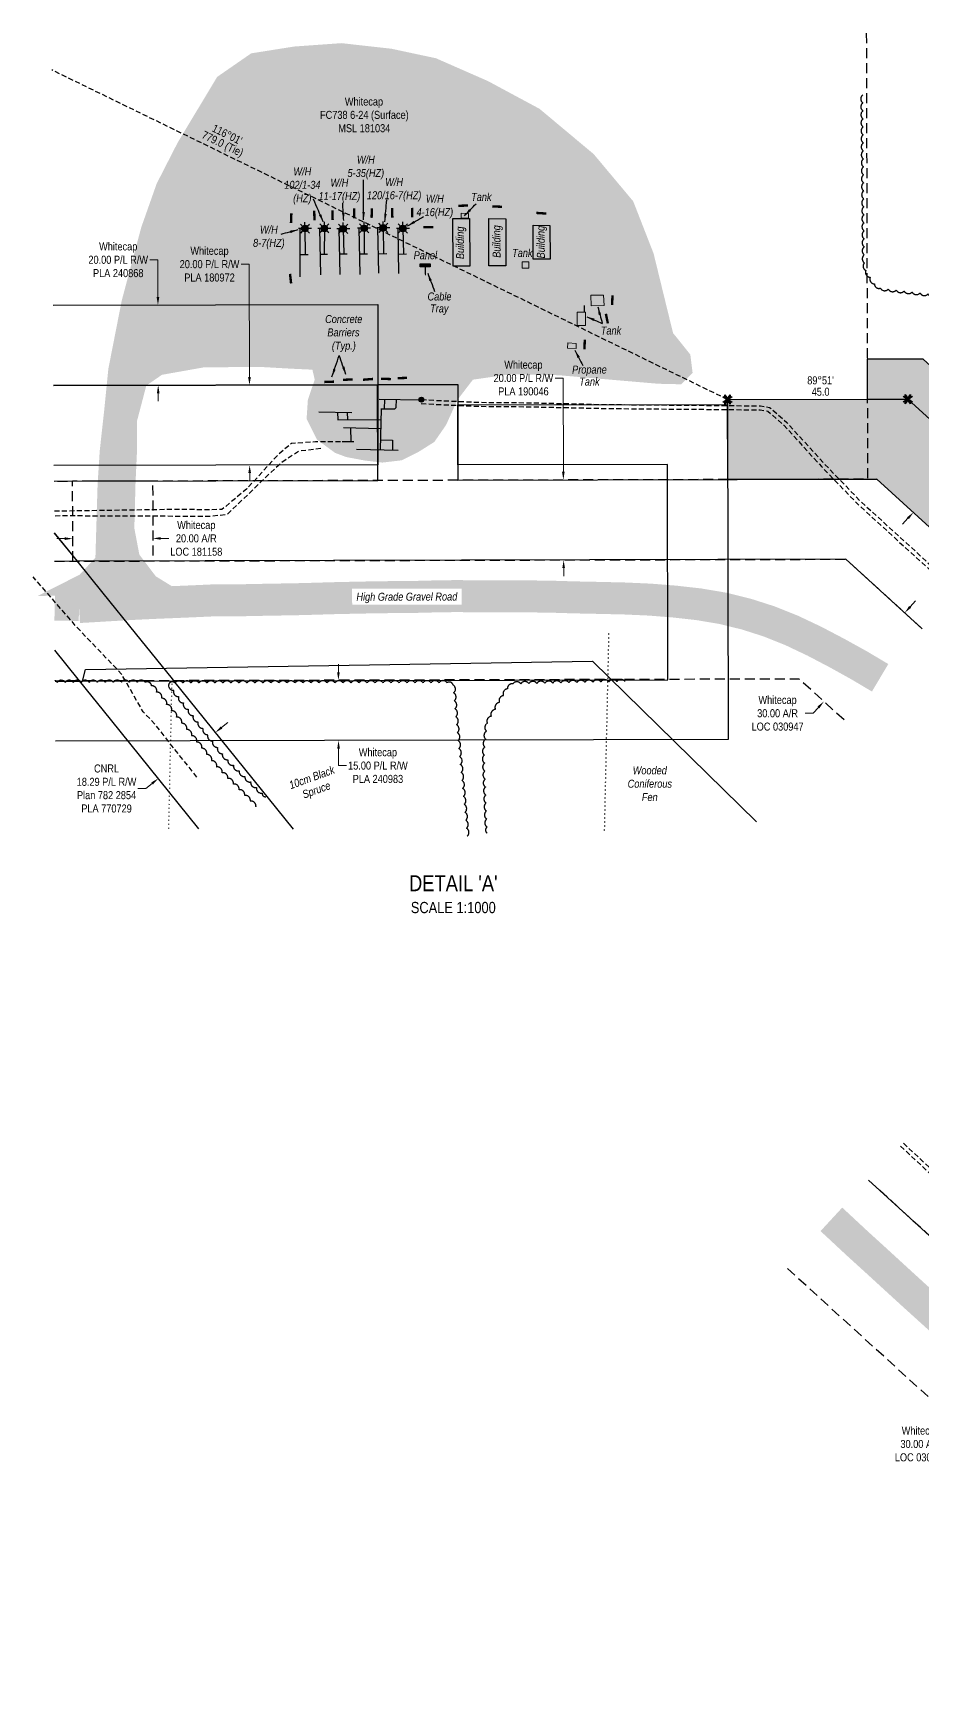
# Model space of a CAD drawing. Extents: x 485237 to 492984, y 6042770 to 6046256.
# Drawn here: x 485237 to 486349, y 6042850 to 6044920 of the extents above; entities that cross this region are included whole.
import ezdxf
from ezdxf.enums import TextEntityAlignment as Align

# ---------------------------------------------------------------- set-up
doc = ezdxf.new("R2010")
doc.units = 0
doc.header["$LTSCALE"] = 5
doc.header["$PDSIZE"] = 0.5
for name, pattern in [('0', [1, 1, 0]), ('foc-ACCESSROAD', [3.75, 2.5, -1.25]), ('foc-TIELINE', [1.875, 1.25, -0.625]), ('foc-TOPO', [1, 0.2, -0.8]), ('UG_PIPE', [1.875, 1.25, -0.625])]:
    doc.linetypes.add(name, pattern=pattern)
doc.layers.get('Defpoints').update_dxf_attribs({"color": 9})
for name, color, linetype in [('AS-CABLE', 224, 'foc-CABLE'), ('AS-PIPE-UG', 44, 'UG_PIPE'), ('AS-ROADS', 254, 'Continuous'), ('AS-SYMBOL', 7, 'Continuous'), ('C-AR', 13, 'foc-ACCESSROAD'), ('C-RW', 13, 'Continuous'), ('C-WS', 13, 'foc-ACCESSROAD'), ('C-WS-S', 8, 'Continuous'), ('DETAIL-T', 7, 'Continuous'), ('F-RW', 190, 'Continuous'), ('F-WS-S', 8, 'Continuous'), ('L-BD', 7, 'Continuous'), ('L-BD1', 253, 'Continuous'), ('L-MON', 1, 'Continuous'), ('L-TIE', 7, 'foc-TIELINE'), ('P-PROPOSED', 10, 'Continuous'), ('P-PROPOSED-H', 21, 'Continuous'), ('P-TEMP-H', 41, 'Continuous'), ('P-TEMP_WORKSPACE', 46, 'Continuous'), ('P-TXT', 4, 'Continuous'), ('T-BUSH', 110, '0'), ('T-BUSH-T', 110, 'Continuous'), ('T-VEGETATION-CHANGE', 104, 'foc-TOPO'), ('WETLAND', 143, 'Continuous'), ('WETLAND-T', 146, 'Continuous')]:
    doc.layers.add(name, color=color, linetype=linetype)
for name, color, linetype, lineweight in [('AS-GENERAL', 48, 'Continuous', 18), ('C-AR-T', 13, 'Continuous', 9), ('C-RW-T', 13, 'Continuous', 9), ('C-WS-T', 13, 'Continuous', 9), ('F-RW-T', 190, 'Continuous', 9), ('T-TEXT', 48, 'Continuous', 18)]:
    doc.layers.add(name, color=color, linetype=linetype, lineweight=lineweight)
for name, color, linetype, true_color in [('AS-PIPE-AG', 7, 'Continuous', 0x7d00fa), ('AS-STRUCTURE-H', 7, 'Continuous', 0xa8a8a8), ('AS-STRUCTURE-T', 7, 'Continuous', 0x454545)]:
    doc.layers.add(name, color=color, linetype=linetype, true_color=true_color)
doc.layers.add('AS-STRUCTURE', color=7, linetype='Continuous', lineweight=30, true_color=0x595959)
doc.styles.add('80CG', font='ARIALN.TTF', dxfattribs={"height": 10})
doc.styles.add('80L', font='ARIALN.TTF', dxfattribs={"height": 10})
doc.styles.add('80LS', font='ARIALNI.TTF', dxfattribs={"height": 10})
doc.styles.add('foc-LtypeFont', font='ARIALN.TTF', dxfattribs={"height": 7.35})
doc.styles.get("Standard").update_dxf_attribs({"font": 'ARIALN.TTF'})
doc.linetypes.add('foc-CABLE', pattern='A,2,-1,["C",foc-LtypeFont,S=0.2,R=0,X=-0.625,Y=-0.75],-1.24,8', length=12.24)
doc.dimstyles.new('Compass 5 000', dxfattribs={"dimscale": 5, "dimtxt": 9, "dimasz": 2, "dimexe": 0.2, "dimexo": 0.0625, "dimgap": 0.5, "dimtad": 0, "dimtih": 1, "dimtoh": 1, "dimzin": 0, "dimdsep": 46, "dimtxsty": '80CG', "dimcen": 0.1, "dimse1": 1, "dimse2": 1, "dimclrd": 256, "dimclrt": 256, "dimaunit": 1, "dimadec": 4, "dimazin": 0, "dimtfac": 0.06, "dimtofl": 0, "dimtmove": 0, "dimatfit": 1, "dimfxl": 0.2, "dimtolj": 1, "dimtzin": 0, "dimlwd": -1, "dimarcsym": 0})

# ---------------------------------------------------------------- blocks, each defined once
blk = doc.blocks.new('RISER')
h = blk.add_hatch(color=255)
h.dxf.hatch_style = 1
edge = h.paths.add_edge_path()
edge.add_arc((0, 0), 0.7, 0, 360)
blk.add_hatch(color=13).paths.add_polyline_path([(0.58, -0.15), (-0.58, -0.15, 0.774597)])
at = {"color": 13}
blk.add_line((-0.58, -0.15), (0.58, -0.15), dxfattribs=at)
blk.add_circle((0, 0), 0.6, dxfattribs=at)
blk = doc.blocks.new('GAS')
h = blk.add_hatch(color=255)
h.dxf.hatch_style = 1
edge = h.paths.add_edge_path()
edge.add_arc((0, 0), 0.9, 0, 360)
for p, q in [((-0.81, 0), (-1.62, 0)), ((-0.57, 0.57), (-1.14, 1.14)), ((0, 0.81), (0, 1.62)), ((0.57, 0.57), (1.14, 1.14)), ((1.62, 0), (0.81, 0)), ((-0.57, -0.57), (-1.14, -1.14)), ((0, -0.81), (0, -1.62)), ((1.14, -1.14), (0.57, -0.57))]:
    blk.add_line(p, q)
blk.add_circle((0, 0), 0.8)
blk = doc.blocks.new('*D106')
at = {"layer": 'Defpoints', "color": 0, "transparency": 16777216}
for p in [(486404, 6044395.5), (486436.3, 6044366.1), (486368.9, 6044292.2, 2.2)]:
    blk.add_point(p, dxfattribs=at)
at = {"layer": 'P-TXT', "transparency": 16777216}
for p, q in [((486410.7, 6044402.9), (486443.4, 6044438.8)), ((486443.4, 6044438.8), (486453.4, 6044438.8)), ((486329.9, 6044314.3), (486323.2, 6044306.9))]:
    blk.add_line(p, q, dxfattribs=at)
for points in [[(486409.5, 6044404), (486411.9, 6044401.8), (486404, 6044395.5)], [(486328.7, 6044315.4), (486331.1, 6044313.2), (486336.7, 6044321.7)]]:
    blk.add_solid(points, dxfattribs=at)
at = {"layer": 'P-TXT', "transparency": 16777216, "insert": (486466.6, 6044438.8), "char_height": 10, "attachment_point": 5, "style": '80CG'}
blk.add_mtext('\\A1;20.0', dxfattribs=at)
blk = doc.blocks.new('TEMP')
h = blk.add_hatch(color=255)
h.dxf.hatch_style = 1
h.paths.add_polyline_path([(0, 0.25), (-0.67, 1.15), (-0.67, 0.67), (-1.15, 0.67), (-0.25, 0), (-1.15, -0.67), (-0.67, -0.67), (-0.67, -1.15), (0, -0.25), (0.67, -1.15), (0.67, -0.67), (1.15, -0.67), (0.25, 0), (1.15, 0.67), (0.67, 0.67), (0.67, 1.15)])
h.paths.add_polyline_path([(0.57, 0.85), (0.57, 0.57), (0.85, 0.57), (0.08, 0), (0.85, -0.57), (0.57, -0.57), (0.57, -0.85), (0, -0.08), (-0.57, -0.85), (-0.57, -0.57), (-0.85, -0.57), (-0.08, 0), (-0.85, 0.57), (-0.57, 0.57), (-0.57, 0.85), (0, 0.08)], flags=16)
h = blk.add_hatch(color=1)
h.dxf.hatch_style = 1
h.paths.add_polyline_path([(0, 0.08), (-0.57, 0.85), (-0.57, 0.57), (-0.85, 0.57), (-0.08, 0), (-0.85, -0.57), (-0.57, -0.57), (-0.57, -0.85), (0, -0.08), (0.57, -0.85), (0.57, -0.57), (0.85, -0.57), (0.08, 0), (0.85, 0.57), (0.57, 0.57), (0.57, 0.85)])
at = {"color": 1}
for p, q in [((-0.08, 0), (0.08, 0)), ((0, 0.08), (0, -0.08))]:
    blk.add_line(p, q, dxfattribs=at)
at = {"color": 255, "flags": 128}
blk.add_lwpolyline([(-0.25, 0), (-1.15, 0.67), (-0.67, 0.67), (-0.67, 1.15), (0, 0.25), (0.67, 1.15), (0.67, 0.67), (1.15, 0.67), (0.25, 0), (1.15, -0.67), (0.67, -0.67), (0.67, -1.15), (0, -0.25), (-0.67, -1.15), (-0.67, -0.67), (-1.15, -0.67)], close=True, dxfattribs=at)
at = {"color": 1, "flags": 128}
blk.add_lwpolyline([(-0.08, 0), (-0.85, 0.57), (-0.57, 0.57), (-0.57, 0.85), (0, 0.08), (0.57, 0.85), (0.57, 0.57), (0.85, 0.57), (0.08, 0), (0.85, -0.57), (0.57, -0.57), (0.57, -0.85), (0, -0.08), (-0.57, -0.85), (-0.57, -0.57), (-0.85, -0.57)], close=True, dxfattribs=at)
blk = doc.blocks.new('*D107')
at = {"layer": 'C-AR-T', "transparency": 16777216}
for p, q in [((485276.9, 6044288.8), (485266.9, 6044288.8)), ((485396.9, 6044289.1), (485406.9, 6044289.1))]:
    blk.add_line(p, q, dxfattribs=at)
for points in [[(485276.9, 6044290.5), (485276.9, 6044287.1), (485286.9, 6044288.8)], [(485396.9, 6044290.8), (485396.9, 6044287.4), (485386.9, 6044289.1)]]:
    blk.add_solid(points, dxfattribs=at)
at = {"layer": 'Defpoints', "color": 0, "transparency": 16777216}
for p in [(485286.9, 6044297.4), (485386.9, 6044297.7), (485386.9, 6044289.1)]:
    blk.add_point(p, dxfattribs=at)
at = {"layer": 'C-AR-T', "transparency": 16777216, "insert": (485441.2, 6044289.1), "char_height": 10, "attachment_point": 5, "style": '80CG'}
blk.add_mtext('\\A1;Whitecap\\P20.00 A/R\\PLOC 181158', dxfattribs=at)
blk = doc.blocks.new('*D108')
at = {"layer": 'Defpoints', "color": 0, "transparency": 16777216}
for p in [(485483.7, 6044023.2), (485393.8, 6043989.2), (485412.6, 6043965.9)]:
    blk.add_point(p, dxfattribs=at)
at = {"layer": 'F-RW-T', "transparency": 16777216}
for p, q in [((485472.7, 6044052.8), (485480.5, 6044059.1)), ((485386, 6043982.9), (485378.2, 6043976.6)), ((485378.2, 6043976.6), (485368.2, 6043976.6))]:
    blk.add_line(p, q, dxfattribs=at)
for points in [[(485471.7, 6044054.1), (485473.7, 6044051.5), (485464.9, 6044046.5)], [(485384.9, 6043984.2), (485387, 6043981.6), (485393.8, 6043989.2)]]:
    blk.add_solid(points, dxfattribs=at)
at = {"layer": 'F-RW-T', "transparency": 16777216, "insert": (485329.1, 6043976.6), "char_height": 10, "attachment_point": 5, "style": '80CG'}
blk.add_mtext('\\A1;CNRL\\P18.29 P/L R/W\\PPlan 782 2854\\PPLA 770729', dxfattribs=at)
blk = doc.blocks.new('*D109')
at = {"layer": 'C-RW-T', "transparency": 16777216}
for p, q in [((485393.2, 6044637.2), (485383.2, 6044637.2)), ((485393.3, 6044590.8), (485393.2, 6044637.2)), ((485393.6, 6044470.5), (485393.6, 6044460.5))]:
    blk.add_line(p, q, dxfattribs=at)
for points in [[(485395, 6044590.8), (485391.6, 6044590.8), (485393.3, 6044580.8)], [(485395.3, 6044470.5), (485392, 6044470.5), (485393.6, 6044480.5)]]:
    blk.add_solid(points, dxfattribs=at)
at = {"layer": 'Defpoints', "color": 0, "transparency": 16777216}
for p in [(485325.5, 6044580.6), (485393.3, 6044580.8), (485325.7, 6044480.3)]:
    blk.add_point(p, dxfattribs=at)
at = {"layer": 'C-RW-T', "transparency": 16777216, "insert": (485343.7, 6044637.2), "char_height": 10, "attachment_point": 5, "style": '80CG'}
blk.add_mtext('\\A1;Whitecap\\P20.00 P/L R/W\\PPLA 240868', dxfattribs=at)
blk = doc.blocks.new('*D110')
at = {"layer": 'C-RW-T', "transparency": 16777216}
for p, q in [((485507.3, 6044631.7), (485497.3, 6044631.7)), ((485507.6, 6044490.7), (485507.3, 6044631.7)), ((485507.9, 6044370.8), (485507.9, 6044360.8))]:
    blk.add_line(p, q, dxfattribs=at)
for points in [[(485509.3, 6044490.8), (485505.9, 6044490.7), (485507.6, 6044480.7)], [(485509.5, 6044370.8), (485506.2, 6044370.8), (485507.8, 6044380.8)]]:
    blk.add_solid(points, dxfattribs=at)
at = {"layer": 'Defpoints', "color": 0, "transparency": 16777216}
for p in [(485481.9, 6044480.7), (485507.6, 6044480.7), (485482.1, 6044380.7)]:
    blk.add_point(p, dxfattribs=at)
at = {"layer": 'C-RW-T', "transparency": 16777216, "insert": (485457.7, 6044631.7), "char_height": 10, "attachment_point": 5, "style": '80CG'}
blk.add_mtext('\\A1;Whitecap\\P20.00 P/L R/W\\PPLA 180972', dxfattribs=at)
blk = doc.blocks.new('*D111')
at = {"layer": 'C-RW-T', "transparency": 16777216}
for p, q in [((485899.2, 6044489.4), (485889.2, 6044489.4)), ((485899.6, 6044372.4), (485899.2, 6044489.4)), ((485900, 6044252), (485900, 6044242))]:
    blk.add_line(p, q, dxfattribs=at)
for points in [[(485901.2, 6044372.4), (485897.9, 6044372.4), (485899.6, 6044362.4)], [(485901.6, 6044252), (485898.3, 6044252), (485899.9, 6044262)]]:
    blk.add_solid(points, dxfattribs=at)
at = {"layer": 'Defpoints', "color": 0, "transparency": 16777216}
for p in [(485899.6, 6044362.4), (486077.7, 6044363), (486078.1, 6044262.6)]:
    blk.add_point(p, dxfattribs=at)
at = {"layer": 'C-RW-T', "transparency": 16777216, "insert": (485849.7, 6044489.4), "char_height": 10, "attachment_point": 5, "style": '80CG'}
blk.add_mtext('\\A1;Whitecap\\P20.00 P/L R/W\\PPLA 190046', dxfattribs=at)
blk = doc.blocks.new('*D112')
at = {"layer": 'C-RW-T', "transparency": 16777216}
for p, q in [((485618.6, 6044121.9), (485618.6, 6044131.9)), ((485618.9, 6044026.6), (485618.9, 6044005.2)), ((485618.9, 6044005.2), (485628.9, 6044005.2))]:
    blk.add_line(p, q, dxfattribs=at)
for points in [[(485620.3, 6044121.9), (485617, 6044121.9), (485618.7, 6044111.9)], [(485620.5, 6044026.6), (485617.2, 6044026.6), (485618.8, 6044036.6)]]:
    blk.add_solid(points, dxfattribs=at)
at = {"layer": 'Defpoints', "color": 0, "transparency": 16777216}
for p in [(485795.8, 6044112.3), (485618.8, 6044036.6), (485796, 6044037)]:
    blk.add_point(p, dxfattribs=at)
at = {"layer": 'C-RW-T', "transparency": 16777216, "insert": (485668, 6044005.2), "char_height": 10, "attachment_point": 5, "style": '80CG'}
blk.add_mtext('\\A1;Whitecap\\P15.00 P/L R/W\\PPLA 240983', dxfattribs=at)
blk = doc.blocks.new('*D113')
at = {"layer": 'C-AR-T', "transparency": 16777216}
for p, q in [((486332.6, 6044203.6), (486339.4, 6044211)), ((486211.4, 6044070.6), (486201.4, 6044070.6)), ((486218.1, 6044078), (486211.4, 6044070.6))]:
    blk.add_line(p, q, dxfattribs=at)
for points in [[(486331.4, 6044204.7), (486333.9, 6044202.5), (486325.9, 6044196.2)], [(486216.9, 6044079.1), (486219.4, 6044076.9), (486224.9, 6044085.4)]]:
    blk.add_solid(points, dxfattribs=at)
at = {"layer": 'Defpoints', "color": 0, "transparency": 16777216}
for p in [(486292.5, 6044226.6), (486191.5, 6044115.8), (486224.9, 6044085.4)]:
    blk.add_point(p, dxfattribs=at)
at = {"layer": 'C-AR-T', "transparency": 16777216, "insert": (486167.1, 6044070.6), "char_height": 10, "attachment_point": 5, "style": '80CG'}
blk.add_mtext('\\A1;Whitecap\\P30.00 A/R\\PLOC 030947', dxfattribs=at)
blk = doc.blocks.new('*D118')
at = {"layer": 'C-AR-T', "transparency": 16777216}
for p, q in [((486511.3, 6043290.3), (486518, 6043297.7)), ((486390.3, 6043157.6), (486380.3, 6043157.6)), ((486397, 6043165), (486390.3, 6043157.6))]:
    blk.add_line(p, q, dxfattribs=at)
for points in [[(486510, 6043291.5), (486512.5, 6043289.2), (486504.5, 6043282.9)], [(486395.8, 6043166.1), (486398.2, 6043163.9), (486403.7, 6043172.4)]]:
    blk.add_solid(points, dxfattribs=at)
at = {"layer": 'Defpoints', "color": 0, "transparency": 16777216}
for p in [(486461.7, 6043322), (486360.9, 6043211.5), (486403.7, 6043172.4)]:
    blk.add_point(p, dxfattribs=at)
at = {"layer": 'C-AR-T', "transparency": 16777216, "insert": (486346, 6043157.6), "char_height": 10, "attachment_point": 5, "style": '80CG'}
blk.add_mtext('\\A1;Whitecap\\P30.00 A/R\\PLOC 030947', dxfattribs=at)

msp = doc.modelspace()

# ---------------------------------------------------------------- hatches: boundary and pattern name
at = {"layer": 'AS-CABLE'}
h = msp.add_hatch(color=256, dxfattribs=at)
h.dxf.hatch_style = 1
h.paths.add_polyline_path([(485720.599, 6044628.465), (485720.727, 6044632.292), (485733.379, 6044632.209), (485733.217, 6044628.374)])
at = {"layer": 'AS-ROADS'}
h = msp.add_hatch(color=256, dxfattribs=at)
h.dxf.hatch_style = 1
h.paths.add_polyline_path([(485242.809, 6044217.063), (485274.063, 6044232.873), (485295.718, 6044243.958), (485315.221, 6044265.08), (485317.944, 6044356.747), (485320.668, 6044399.098), (485326.107, 6044448.459), (485331.378, 6044501.064), (485348.158, 6044586.573), (485372.539, 6044677.982), (485391.668, 6044732.258), (485417.682, 6044783.161), (485467.178, 6044865.675), (485509.723, 6044895.156), (485563.312, 6044903.664), (485622.492, 6044907.895), (485684.621, 6044900.97), (485740.462, 6044889.039), (485805.557, 6044860.456), (485869.84, 6044825.856), (485937.516, 6044769.226), (485986.833, 6044710.315), (486012.278, 6044645.082), (486036.551, 6044545.742), (486058.119, 6044518.806), (486061.015, 6044495.896), (486046.778, 6044481.668), (486018.187, 6044482.331), (485893.725, 6044493), (485835.327, 6044494.447), (485786.626, 6044487.45), (485767.147, 6044461.996), (485753.156, 6044430.863), (485738.423, 6044409.621), (485718.134, 6044396.828), (485697.604, 6044386.69), (485673.639, 6044383.847), (485651.812, 6044386.397), (485628.284, 6044390.794), (485614.449, 6044396.052), (485592.079, 6044412.376), (485578.925, 6044438.378), (485580.506, 6044461.952), (485589.078, 6044487.609), (485586.18, 6044499.945), (485560.041, 6044501.151), (485521.567, 6044503.327), (485450.944, 6044502.874), (485398.311, 6044493.534), (485378.779, 6044480.074), (485367.244, 6044436.081), (485367.244, 6044400.118), (485365.3, 6044358.325), (485363.831, 6044301.925), (485370.072, 6044268.891), (485390.622, 6044241.754), (485422.424, 6044222.195)])
at = {"layer": 'AS-STRUCTURE-H'}
h = msp.add_hatch(color=256, dxfattribs=at)
h.dxf.hatch_style = 1
h.paths.add_polyline_path([(485782.269, 6044688.931), (485782.849, 6044629.277), (485761.814, 6044629.263), (485761.566, 6044688.714)])
h = msp.add_hatch(color=256, dxfattribs=at)
h.dxf.hatch_style = 1
h.paths.add_polyline_path([(485827.676, 6044688.415), (485827.729, 6044629.489), (485806.695, 6044629.475), (485806.446, 6044688.926)])
h = msp.add_hatch(color=256, dxfattribs=at)
h.dxf.hatch_style = 1
h.paths.add_polyline_path([(485882.623, 6044680.08), (485883.016, 6044637.967), (485861.981, 6044637.953), (485861.924, 6044680.293)])
at = {"layer": 'P-PROPOSED-H'}
h = msp.add_hatch(color=256, dxfattribs=at)
h.dxf.hatch_style = 1
h.paths.add_polyline_path([(486412.883, 6044252.113), (486478.011, 6044327.987), (486329.765, 6044463.185), (486104.671, 6044462.575), (486104.8, 6044362.625), (486291.149, 6044363.133)])
at = {"layer": 'P-TEMP-H'}
h = msp.add_hatch(color=256, dxfattribs=at)
h.dxf.hatch_style = 1
h.paths.add_polyline_path([(486279.154, 6044463.048), (486329.765, 6044463.185), (486440.066, 6044362.592), (486473.741, 6044399.516), (486349.073, 6044513.211), (486279.018, 6044513.021)])

# ---------------------------------------------------------------- linework, layer by layer
at = {"layer": 'AS-CABLE'}
msp.add_lwpolyline([(485720.599, 6044628.465), (485720.727, 6044632.292), (485733.379, 6044632.209), (485733.217, 6044628.374)], close=True, dxfattribs=at)
at = {"layer": 'AS-CABLE', "const_width": 1.5, "flags": 128}
msp.add_lwpolyline([(485727.224, 6044628.249), (485727.358, 6044617.822)], dxfattribs=at)
at = {"layer": 'AS-GENERAL', "const_width": 3.001, "flags": 128}
for points in [[(485559.913, 6044695.31), (485559.469, 6044683.315)], [(485588.423, 6044698.746), (485588.826, 6044686.587)], [(485611.229, 6044699.083), (485611.468, 6044686.98)], [(485638.192, 6044701.374), (485638.414, 6044689.05)], [(485660.545, 6044701.642), (485660.101, 6044689.647)], [(485685.711, 6044702.059), (485686.007, 6044689.934)], [(485710.69, 6044702.144), (485710.796, 6044690.117)], [(485768.42, 6044704.693), (485780.521, 6044705.036)], [(485810.714, 6044703.899), (485823.034, 6044703.466)], [(485865.708, 6044695.806), (485878.346, 6044694.98)], [(485724.709, 6044678.028), (485737.057, 6044677.879)], [(485558.253, 6044619.643), (485559.595, 6044607.647)], [(485960.925, 6044592.858), (485960.481, 6044580.863)], [(485952.664, 6044569.733), (485955.148, 6044557.779)], [(485926.352, 6044537.318), (485925.907, 6044525.324)], [(485601.115, 6044484.548), (485613.189, 6044484.968)], [(485624.322, 6044487.227), (485636.475, 6044487.794)], [(485649.416, 6044487.338), (485661.779, 6044488.332)], [(485671.829, 6044488.636), (485684.154, 6044488.178)], [(485692.544, 6044489.314), (485704.338, 6044489.68)]]:
    msp.add_lwpolyline(points, dxfattribs=at)
at = {"layer": 'AS-GENERAL'}
for points in [[(485780.941, 6044695.244), (485780.969, 6044689.141), (485771.766, 6044689.279), (485771.794, 6044695.299)], [(485848.131, 6044634.521), (485856.344, 6044634.521), (485856.344, 6044626.707), (485848.131, 6044626.707)], [(485949.84, 6044593.21), (485950.366, 6044580.137), (485934.218, 6044579.874), (485933.955, 6044592.947)], [(485927.114, 6044554.953), (485916.781, 6044555.037), (485916.957, 6044571.756), (485927.186, 6044571.753)], [(485915.781, 6044532.829), (485915.378, 6044526.473), (485904.807, 6044526.961), (485905.202, 6044533.379)]]:
    msp.add_lwpolyline(points, close=True, dxfattribs=at)
at = {"layer": 'AS-PIPE-AG'}
msp.add_line((485634.535, 6044410.221), (485634.35, 6044427.392), dxfattribs=at)
at = {"layer": 'AS-PIPE-AG', "flags": 128}
for points in [[(485570.881, 6044615.896), (485570.805, 6044676.233), (485576.863, 6044676.233)], [(485576.863, 6044676.233), (485577.089, 6044643.58)], [(485601.1, 6044676.404), (485595.041, 6044676.404), (485596.426, 6044618.441)], [(485601.1, 6044676.404), (485601.011, 6044644.226)], [(485624.649, 6044675.889), (485619.176, 6044676.029), (485620.257, 6044618.755)], [(485624.649, 6044675.889), (485625.472, 6044644.764)], [(485650.632, 6044676.438), (485644.073, 6044676.573), (485645.426, 6044618.774)], [(485650.776, 6044676.576), (485650.807, 6044644.554)], [(485674.451, 6044676.971), (485667.313, 6044677.079), (485668.611, 6044620.444)], [(485674.669, 6044677.091), (485675.105, 6044644.785)], [(485699.11, 6044676.221), (485692.884, 6044676.115), (485693.692, 6044620.241)], [(485699.175, 6044676.357), (485699.825, 6044644.294)], [(485580.857, 6044643.452), (485570.846, 6044643.439)], [(485604.995, 6044644.037), (485595.82, 6044643.817)], [(485629.672, 6044644.113), (485619.935, 6044644.113)], [(485654.959, 6044644.18), (485645.155, 6044644.18)], [(485679.278, 6044644.475), (485668.277, 6044644.305)], [(485703.573, 6044644.138), (485693.344, 6044643.868)], [(485925.411, 6044580.3), (485925.685, 6044572.068)], [(485669.674, 6044463.138), (485722.459, 6044462.193)], [(485690.644, 6044463.143), (485690.479, 6044452.123), (485688.804, 6044450.783), (485671.709, 6044450.763)], [(485676.237, 6044463.02), (485675.942, 6044450.768)], [(485594.137, 6044447.063), (485635.615, 6044446.517)], [(485617.448, 6044446.954), (485617.886, 6044437.329), (485672.006, 6044437.601)], [(485629.596, 6044446.954), (485629.815, 6044437.439)], [(485671.197, 6044399.908), (485672.291, 6044450.875)], [(485625.217, 6044427.58), (485671.77, 6044426.622)], [(485623.539, 6044410.053), (485637.883, 6044410.272)], [(485641.319, 6044400.564), (485693.304, 6044399.361)], [(485670.868, 6044412.376), (485686.19, 6044411.829), (485686.299, 6044399.908)]]:
    msp.add_lwpolyline(points, dxfattribs=at)
at = {"layer": 'AS-PIPE-UG', "flags": 128}
for points in [[(485722.314, 6044462.478), (485794.074, 6044459.173), (485858.574, 6044458.603), (485950.954, 6044456.468), (486070.604, 6044455.428), (486145.599, 6044454.733), (486157.124, 6044452.823), (486178.509, 6044434.063), (486225.504, 6044382.373), (486270.714, 6044335.473), (486390.58, 6044226.13)], [(485722.084, 6044457.486), (485793.937, 6044454.177), (485858.494, 6044453.606), (485950.875, 6044451.471), (486070.561, 6044450.431), (486145.165, 6044449.739), (486154.9, 6044448.126), (486175.001, 6044430.492), (486221.856, 6044378.957), (486267.228, 6044331.889), (486387.323, 6044222.336)], [(485621.129, 6044409.828), (485589.989, 6044409.653), (485560.034, 6044407.808), (485541.594, 6044391.988), (485523.729, 6044372.048), (485504.104, 6044350.988), (485473.249, 6044325.073), (485447.889, 6044324.893), (485422.364, 6044325.378), (485276.293, 6044323.195), (485263.728, 6044323.061)], [(485596.784, 6044401.388), (485569.379, 6044398.093), (485548.079, 6044384.158), (485530.589, 6044368.073), (485508.339, 6044346.498), (485479.154, 6044318.728), (485457.689, 6044316.513), (485276.314, 6044317.198), (485263.761, 6044317.064)], [(485441.839, 6043990.983), (485408.404, 6044032.958), (485389.059, 6044057.618), (485374.809, 6044072.498), (485347.559, 6044120.073), (485292.709, 6044177.343), (485237.464, 6044241.178)], [(486320.726, 6043529.684), (486365.567, 6043488.189), (486526.744, 6043338.889), (486599.551, 6043277.708), (486899.593, 6043001.922)], [(486324.161, 6043533.314), (486368.961, 6043491.857), (486530.051, 6043342.637), (486602.851, 6043281.462), (486903.02, 6043005.56)]]:
    msp.add_lwpolyline(points, dxfattribs=at)
at = {"layer": 'AS-ROADS', "const_width": 39.979, "elevation": 2.205, "flags": 128}
for points in [[(486295.158, 6044114.964), (486269.354, 6044130.298), (486241.139, 6044145.953), (486213.064, 6044160.678), (486185.049, 6044173.958), (486157.024, 6044185.243), (486128.539, 6044194.393), (486099.459, 6044201.613), (486069.259, 6044206.733), (486038.659, 6044210.178), (486007.674, 6044212.638), (485976.434, 6044214.028), (485944.889, 6044214.773), (485913.339, 6044215.423), (485881.319, 6044216.393), (485848.784, 6044216.698), (485815.494, 6044216.688), (485790.504, 6044216.798), (485765.164, 6044217.028), (485739.649, 6044216.653), (485714.209, 6044216.003), (485689.084, 6044215.808), (485663.669, 6044215.493), (485638.154, 6044214.983), (485613.149, 6044214.438), (485587.874, 6044213.693), (485562.584, 6044213.018), (485537.249, 6044212.628), (485511.884, 6044212.123), (485486.509, 6044211.598), (485461.019, 6044211.613), (485435.55, 6044210.466), (485410.819, 6044209.435), (485385.163, 6044208.373), (485359.292, 6044207.104), (485333.208, 6044205.618), (485310.314, 6044204.243), (485294.769, 6044203.358)], [(486295.158, 6044114.964), (486269.354, 6044130.298), (486241.139, 6044145.953), (486213.064, 6044160.678), (486185.049, 6044173.958), (486157.024, 6044185.243), (486128.539, 6044194.393), (486099.459, 6044201.613), (486069.259, 6044206.733), (486038.659, 6044210.178), (486007.674, 6044212.638), (485976.434, 6044214.028), (485944.889, 6044214.773), (485913.339, 6044215.423), (485881.319, 6044216.393), (485848.784, 6044216.698), (485815.494, 6044216.688), (485790.504, 6044216.798), (485765.164, 6044217.028), (485739.649, 6044216.653), (485714.209, 6044216.003), (485689.084, 6044215.808), (485663.669, 6044215.493), (485638.154, 6044214.983), (485613.149, 6044214.438), (485587.874, 6044213.693), (485562.584, 6044213.018), (485537.249, 6044212.628), (485511.884, 6044212.123), (485486.509, 6044211.598), (485461.019, 6044211.613), (485435.55, 6044210.466), (485410.819, 6044209.435), (485385.163, 6044208.373), (485359.292, 6044207.104), (485333.208, 6044205.618), (485310.314, 6044204.243), (485294.769, 6044203.358)], [(486386.011, 6043299.392), (486362.146, 6043321.142), (486338.146, 6043342.847), (486314.416, 6043364.542), (486290.531, 6043386.482), (486266.431, 6043408.397), (486242.321, 6043430.882), (486234.264, 6043438.314)], [(486386.011, 6043299.392), (486362.146, 6043321.142), (486338.146, 6043342.847), (486314.416, 6043364.542), (486290.531, 6043386.482), (486266.431, 6043408.397), (486242.321, 6043430.882), (486234.264, 6043438.314)]]:
    msp.add_lwpolyline(points, dxfattribs=at)
at = {"layer": 'AS-ROADS', "const_width": 34.982, "flags": 128}
msp.add_lwpolyline([(485294.769, 6044203.358), (485264.39, 6044204.023)], dxfattribs=at)
at = {"layer": 'AS-STRUCTURE'}
for points in [[(485782.269, 6044688.931), (485782.849, 6044629.277), (485761.814, 6044629.263), (485761.566, 6044688.714)], [(485827.676, 6044688.415), (485827.729, 6044629.489), (485806.695, 6044629.475), (485806.446, 6044688.926)], [(485882.623, 6044680.08), (485883.016, 6044637.967), (485861.981, 6044637.953), (485861.924, 6044680.293)]]:
    msp.add_lwpolyline(points, close=True, dxfattribs=at)
at = {"layer": 'C-AR', "flags": 128}
msp.add_lwpolyline([(485287.001, 6044260.462), (485286.984, 6044267.216), (485286.739, 6044360.904), (485386.685, 6044361.167), (485386.95, 6044260.732), (485287.001, 6044260.462)], close=True, dxfattribs=at)
for points in [[(485264.075, 6044260.603), (486252.533, 6044263.081), (486347.766, 6044176.252)], [(486250.06, 6044062.426), (486194.136, 6044113.413), (485412.687, 6044111.316), (485295.551, 6044111.003), (485264.908, 6044110.924)], [(486280.735, 6043487.422), (486859.687, 6042959.566)], [(486756.864, 6042850.43), (486177.668, 6043378.504)]]:
    msp.add_lwpolyline(points, dxfattribs=at)
at = {"layer": 'C-RW'}
for points in [[(485262.295, 6044580.472), (485667.747, 6044581.505), (485667.877, 6044481.112), (485262.853, 6044480.195)], [(485262.854, 6044480.118), (485667.877, 6044481.112), (485668.007, 6044381.164), (485263.41, 6044380.174)], [(485263.518, 6044360.832), (485667.917, 6044361.501), (485667.687, 6044481.206), (485767.824, 6044481.283), (485767.979, 6044361.708), (486291.149, 6044363.133), (486412.883, 6044252.113)], [(485264.91, 6044110.648), (486030.164, 6044112.556), (486029.815, 6044381.414), (485767.954, 6044381.074), (485767.857, 6044456.034), (486104.679, 6044456.471), (486105.221, 6044037.799), (485265.327, 6044035.701)], [(485263.879, 6044295.885), (485286.984, 6044267.224), (485292.418, 6044260.475), (485264.076, 6044260.407)], [(486347.755, 6044176.24), (486252.533, 6044263.081), (485292.418, 6044260.475), (485264.076, 6044260.407)], [(486859.425, 6042959.288), (486280.543, 6043487.219)]]:
    msp.add_lwpolyline(points, dxfattribs=at)
at = {"layer": 'C-WS', "flags": 128}
msp.add_lwpolyline([(486277.911, 6044920.422), (486279.423, 6044363.101), (485263.52, 6044360.355)], dxfattribs=at)
at = {"layer": 'F-RW'}
for points in [[(485263.879, 6044295.865), (485286.982, 6044267.213), (485292.033, 6044260.954), (485324.469, 6044220.716), (485364.738, 6044170.777), (485410.938, 6044113.486), (485412.687, 6044111.316), (485451.172, 6044063.59), (485562.232, 6043925.847)], [(485444.457, 6043926.323), (485334.046, 6044063.259), (485295.551, 6044111.003), (485293.816, 6044113.155), (485264.695, 6044149.27)]]:
    msp.add_lwpolyline(points, dxfattribs=at)
at = {"layer": 'L-TIE'}
msp.add_line((486104.671, 6044462.575), (485260.66, 6044874.457), dxfattribs=at)
at = {"layer": 'P-PROPOSED'}
msp.add_lwpolyline([(486412.883, 6044252.113), (486291.149, 6044363.133), (486104.8, 6044362.625), (486104.671, 6044462.575), (486329.765, 6044463.185), (486478.011, 6044327.987)], dxfattribs=at)
at = {"layer": 'P-TEMP_WORKSPACE'}
msp.add_lwpolyline([(486279.154, 6044463.048), (486329.765, 6044463.185), (486440.066, 6044362.592), (486473.741, 6044399.516), (486349.073, 6044513.211), (486279.018, 6044513.021)], close=True, dxfattribs=at)
at = {"layer": 'T-BUSH', "flags": 128}
for points in [[(486273.517, 6044843.276, 0.52056705), (486273.612, 6044833.282, 0.52056705), (486273.707, 6044823.288, 0.52056705), (486273.802, 6044813.294, 0.52056705), (486273.897, 6044803.299, 0.52056705), (486273.992, 6044793.305, 0.52056705), (486274.087, 6044783.311, 0.52056705), (486274.181, 6044773.317, 0.52056705), (486274.276, 6044763.322, 0.52056705), (486274.371, 6044753.328, 0.52056705), (486274.466, 6044743.334, 0.52056705), (486274.561, 6044733.339, 0.52056705), (486274.656, 6044723.345, 0.52056705), (486274.751, 6044713.351, 0.52056705), (486274.845, 6044703.357, 0.52056705), (486274.94, 6044693.362, 0.52056705), (486275.035, 6044683.368, 0.52056705), (486275.13, 6044673.374, 0.52056705), (486275.225, 6044663.38, 0.52056705), (486275.32, 6044653.385, 0.52056705), (486275.415, 6044643.391, 0.52056705), (486275.51, 6044633.397, 0.52056705), (486277.283, 6044623.901, 0.52056705), (486282.658, 6044615.474, 0.52056705), (486288.032, 6044607.048, 0.52056705), (486295.419, 6044601.812, 0.52056705), (486305.339, 6044600.594, 0.52056705), (486315.26, 6044599.375, 0.52056705), (486325.18, 6044598.156, 0.52056705), (486335.1, 6044596.938, 0.52056705), (486345.02, 6044595.719, 0.52056705), (486354.94, 6044594.501, 0.52056705), (486364.86, 6044593.282, 0.52056705), (486374.781, 6044592.064, 0.52056705), (486384.701, 6044590.845, 0.52056705), (486394.621, 6044589.627, 0.52056705), (486404.541, 6044588.408, 0.52056705), (486414.461, 6044587.189, 0.52056705), (486424.381, 6044585.971, 0.52056705), (486434.302, 6044584.752, 0.52056705), (486444.222, 6044583.534, 0.52056705), (486454.142, 6044582.315, 0.52056705), (486463.594, 6044580.799, 0.52056705), (486460.504, 6044571.293, 0.52056705), (486457.414, 6044561.788, 0.52056705), (486454.325, 6044552.283, 0.52056705), (486451.235, 6044542.778, 0.52056705), (486448.145, 6044533.273, 0.52056705), (486445.055, 6044523.768, 0.52056705), (486441.966, 6044514.263, 0.52056705), (486438.876, 6044504.757, 0.52056705), (486435.764, 6044495.26, 0.52056705), (486432.539, 6044485.8, 0.52056705), (486429.314, 6044476.339, 0.52056705), (486426.089, 6044466.879, 0.52056705), (486422.864, 6044457.419, 0.52056705), (486419.639, 6044447.959, 0.52056705), (486416.414, 6044438.499, 0.52056705), (486413.189, 6044429.039, 0.52056705), (486409.965, 6044419.579, 0.52056705), (486407.265, 6044410.029, 0.52056705), (486407.182, 6044400.035, 0.52056705), (486407.099, 6044390.04, 0.52056705), (486407.017, 6044380.046, 0.52056705), (486406.934, 6044370.052, 0.52056705), (486408.13, 6044360.671, 0.52056705), (486415.98, 6044354.485, 0.52056705), (486423.83, 6044348.299, 0.52056705), (486431.681, 6044342.113, 0.52056705), (486439.531, 6044335.927, 0.52056705), (486447.381, 6044329.741, 0.52056705), (486455.232, 6044323.555, 0.52056705), (486463.082, 6044317.369, 0.21491696), (486464.88, 6044312.689, 0.21491696)], [(485515.669, 6043953.692, 0.52056705), (485508.634, 6043960.791, 0.52056705), (485501.599, 6043967.891, 0.52056705), (485494.563, 6043974.99, 0.52056705), (485487.528, 6043982.089, 0.52056705), (485480.492, 6043989.188, 0.52056705), (485473.457, 6043996.287, 0.52056705), (485466.549, 6044003.5, 0.52056705), (485460.304, 6044011.303, 0.52056705), (485454.059, 6044019.107, 0.52056705), (485447.814, 6044026.91, 0.52056705), (485441.569, 6044034.714, 0.52056705), (485435.324, 6044042.517, 0.52056705), (485429.079, 6044050.321, 0.52056705), (485422.835, 6044058.125, 0.52056705), (485416.59, 6044065.928, 0.52056705), (485410.345, 6044073.732, 0.52056705), (485404.1, 6044081.535, 0.52056705), (485397.855, 6044089.339, 0.52056705), (485391.61, 6044097.142, 0.52056705), (485385.365, 6044104.946, 0.52056705), (485377.479, 6044109.33, 0.52056705), (485367.484, 6044109.323, 0.52056705), (485357.489, 6044109.315, 0.52056705), (485347.495, 6044109.308, 0.52056705), (485337.5, 6044109.3, 0.52056705), (485327.505, 6044109.293, 0.52056705), (485317.51, 6044109.285, 0.52056705), (485307.516, 6044109.277, 0.52056705), (485297.521, 6044109.27, 0.52056705), (485287.526, 6044109.262, 0.52056705), (485277.532, 6044109.255, 0.52056705), (485267.537, 6044109.247, 0.14126563), (485264.906, 6044111.369, 0.14126563)], [(485779.609, 6043917.046, 0.52056705), (485778.653, 6043926.995, 0.52056705), (485777.697, 6043936.944, 0.52056705), (485776.74, 6043946.893, 0.52056705), (485775.784, 6043956.841, 0.52056705), (485774.827, 6043966.79, 0.52056705), (485773.871, 6043976.739, 0.52056705), (485772.915, 6043986.688, 0.52056705), (485771.958, 6043996.637, 0.52056705), (485771.002, 6044006.586, 0.52056705), (485770.045, 6044016.535, 0.52056705), (485769.089, 6044026.483, 0.52056705), (485768.133, 6044036.432, 0.52056705), (485767.176, 6044046.381, 0.52056705), (485766.22, 6044056.33, 0.52056705), (485765.263, 6044066.279, 0.52056705), (485764.307, 6044076.228, 0.52056705), (485763.394, 6044086.18, 0.52056705), (485762.611, 6044096.144, 0.52056705), (485761.829, 6044106.108, 0.52056705), (485754.319, 6044108.79, 0.52056705), (485744.325, 6044108.78, 0.52056705), (485734.33, 6044108.77, 0.52056705), (485724.335, 6044108.76, 0.52056705), (485714.34, 6044108.75, 0.52056705), (485704.346, 6044108.74, 0.52056705), (485694.351, 6044108.73, 0.52056705), (485684.356, 6044108.72, 0.52056705), (485674.361, 6044108.711, 0.52056705), (485664.367, 6044108.701, 0.52056705), (485654.372, 6044108.691, 0.52056705), (485644.377, 6044108.681, 0.52056705), (485634.383, 6044108.671, 0.52056705), (485624.388, 6044108.661, 0.52056705), (485614.393, 6044108.651, 0.52056705), (485604.398, 6044108.641, 0.52056705), (485594.404, 6044108.632, 0.52056705), (485584.409, 6044108.622, 0.52056705), (485574.414, 6044108.612, 0.52056705), (485564.42, 6044108.602, 0.52056705), (485554.425, 6044108.592, 0.52056705), (485544.43, 6044108.582, 0.52056705), (485534.435, 6044108.572, 0.52056705), (485524.441, 6044108.563, 0.52056705), (485514.446, 6044108.553, 0.52056705), (485504.451, 6044108.543, 0.52056705), (485494.457, 6044108.533, 0.52056705), (485484.462, 6044108.523, 0.52056705), (485474.467, 6044108.513, 0.52056705), (485464.472, 6044108.503, 0.52056705), (485454.478, 6044108.493, 0.52056705), (485444.483, 6044108.484, 0.52056705), (485434.488, 6044108.474, 0.52056705), (485424.494, 6044108.464, 0.52056705), (485414.499, 6044108.454, 0.52056705), (485406.875, 6044107.277, 0.52056705), (485412.962, 6044099.35, 0.52056705), (485419.049, 6044091.423, 0.52056705), (485425.136, 6044083.496, 0.52056705), (485431.224, 6044075.568, 0.52056705), (485437.311, 6044067.641, 0.52056705), (485443.398, 6044059.714, 0.52056705), (485449.485, 6044051.787, 0.52056705), (485455.572, 6044043.86, 0.52056705), (485461.66, 6044035.932, 0.52056705), (485467.747, 6044028.005, 0.52056705), (485473.834, 6044020.078, 0.52056705), (485480.457, 6044012.628, 0.52056705), (485487.633, 6044005.672, 0.52056705), (485494.81, 6043998.716, 0.52056705), (485501.987, 6043991.759, 0.52056705), (485509.163, 6043984.803, 0.52056705), (485516.34, 6043977.847, 0.52056705), (485523.517, 6043970.89, 0.52056705), (485528.081, 6043966.466, 0.52056705)], [(485976.386, 6044110.45, 0.52056705), (485966.394, 6044110.228, 0.52056705), (485956.401, 6044110.005, 0.52056705), (485946.409, 6044109.782, 0.52056705), (485936.417, 6044109.56, 0.52056705), (485926.425, 6044109.337, 0.52056705), (485916.432, 6044109.115, 0.52056705), (485906.44, 6044108.892, 0.52056705), (485896.448, 6044108.669, 0.52056705), (485886.456, 6044108.447, 0.52056705), (485876.463, 6044108.224, 0.52056705), (485866.471, 6044108.002, 0.52056705), (485856.479, 6044107.779, 0.52056705), (485846.487, 6044107.556, 0.52056705), (485836.495, 6044107.334, 0.52056705), (485829.941, 6044101.234, 0.52056705), (485824.851, 6044092.632, 0.52056705), (485819.761, 6044084.031, 0.52056705), (485814.671, 6044075.429, 0.52056705), (485809.581, 6044066.828, 0.52056705), (485804.636, 6044058.178, 0.52056705), (485803.597, 6044048.238, 0.52056705), (485802.559, 6044038.297, 0.52056705), (485801.52, 6044028.357, 0.52056705), (485800.851, 6044018.404, 0.52056705), (485801.226, 6044008.416, 0.52056705), (485801.601, 6043998.428, 0.52056705), (485801.976, 6043988.441, 0.52056705), (485802.35, 6043978.453, 0.52056705), (485802.725, 6043968.465, 0.52056705), (485803.1, 6043958.477, 0.52056705), (485803.474, 6043948.49, 0.52056705), (485803.849, 6043938.502, 0.52056705), (485804.224, 6043928.514, 0.52056705), (485804.515, 6043920.74, 0.52056705)]]:
    msp.add_lwpolyline(points, format="xyb", dxfattribs=at)
at = {"layer": 'T-VEGETATION-CHANGE', "flags": 128}
for points in [[(485951.073, 6043924.277), (485956.605, 6044172.449)], [(485406.848, 6043926.474), (485410.914, 6044108.857)]]:
    msp.add_lwpolyline(points, dxfattribs=at)
at = {"layer": 'WETLAND'}
msp.add_lwpolyline([(485264.909, 6044110.797), (485299.211, 6044110.751), (485303.008, 6044125.485), (485935.765, 6044135.577), (486140.591, 6043934.895)], dxfattribs=at)

# ---------------------------------------------------------------- block references
at = {"layer": 'AS-SYMBOL', "xscale": 5.000000000000004, "yscale": 5.000000000000004, "zscale": 5.000000000000004}
msp.add_blockref('RISER', (485722.334, 6044462.428), dxfattribs=at)
at = {"layer": 'C-WS-S', "color": 6, "xscale": 5.000000000000004, "yscale": 5.000000000000004, "zscale": 5.000000000000004}
for p in [(485576.863, 6044676.233), (485601.1, 6044676.404), (485624.649, 6044675.889), (485650.776, 6044676.576), (485674.669, 6044677.091), (485699.175, 6044676.357)]:
    msp.add_blockref('GAS', p, dxfattribs=at)
at = {"layer": 'L-MON', "color": 4, "xscale": 4.997360000000004, "yscale": 4.997360000000004, "zscale": 4.997360000000004}
for p in [(486104.671, 6044462.575), (486329.765, 6044463.185)]:
    msp.add_blockref('TEMP', p, dxfattribs=at)

# ---------------------------------------------------------------- texts
at = {"layer": 'AS-CABLE', "insert": (485712.381, 6044647.918), "char_height": 9.99618, "attachment_point": 1, "line_spacing_factor": 0.900185, "style": '80L', "bg_fill": 1, "box_fill_scale": 1.15, "bg_fill_color": 254, "bg_fill_transparency": 0}
msp.add_mtext_dynamic_manual_height_columns('\\pi0.26239;{\\fArial Narrow|b0|i1|c0|p34;Panel}', width=29.74283, gutter_width=50, heights=[0], dxfattribs=at)
at = {"layer": 'AS-CABLE', "insert": (485729.395, 6044596.406), "char_height": 9.99618, "attachment_point": 1, "line_spacing_factor": 0.900185, "style": '80L'}
msp.add_mtext_dynamic_manual_height_columns('\\pi0.57605;{\\fArial Narrow|b0|i1|c0|p34;Cable \\P\\pi3.7842;Tray}', width=29.74283, gutter_width=50, heights=[0], dxfattribs=at)
at = {"layer": 'AS-GENERAL', "char_height": 9.99618, "attachment_point": 1, "style": '80L'}
for s, width, insert in [('\\pi1.3166;{\\fArial Narrow|b0|i1|c0|p34;Tank}', 27.27599, (485783.095, 6044720.747)), ('\\pi1.3166;{\\fArial Narrow|b0|i1|c0|p34;Tank}', 27.27599, (485834.289, 6044650.797)), ('\\pi-5.1494;{\\fArial Narrow|b0|i1|c0|p34;Concrete\\P\\pi-2.3572;Barriers\\P\\pi3.2853;(Typ.)}', 34.84079, (485607.241, 6044568.175)), ('\\pi1.3166;{\\fArial Narrow|b0|i1|c0|p34;Tank}', 27.27599, (485945.03, 6044553.834))]:
    msp.add_mtext_dynamic_manual_height_columns(s, width=width, gutter_width=50, heights=[0], dxfattribs=dict(at, insert=insert))
at = {"layer": 'AS-GENERAL', "insert": (485926.759, 6044505.089), "char_height": 10, "attachment_point": 1, "line_spacing_factor": 0.900185, "style": '80L'}
msp.add_mtext_dynamic_manual_height_columns('\\pi-16.245;{\\fArial Narrow|b0|i1|c0|p34;Propane \\P\\pi-7.3368;Tank}', width=9.97861, gutter_width=50, heights=[0], dxfattribs=at)
at = {"layer": 'AS-STRUCTURE-T', "char_height": 9.99618, "attachment_point": 1, "rotation": 90.533889, "style": '80L'}
for insert in [(485765.676, 6044637.999), (485811.285, 6044639.691), (485866.49, 6044638.902)]:
    msp.add_mtext_dynamic_manual_height_columns('{\\fArial Narrow|b0|i1|c0|p34;Building}', width=43.36533, gutter_width=50, heights=[0], dxfattribs=dict(at, insert=insert))
at = {"layer": 'C-WS-T', "insert": (485595.179, 6044839.942), "char_height": 9.99472, "attachment_point": 1, "style": '80L'}
msp.add_mtext_dynamic_manual_height_columns('\\pi31.543;Whitecap\\P\\pi0.55971;FC738 6-24 (Surface)\\P\\pi23.338;MSL 181034', width=110.18868, gutter_width=49.974, heights=[0], dxfattribs=at)
at = {"layer": 'DETAIL-T', "color": 3, "insert": (485762.137, 6043844.496), "char_height": 20, "width": 217.10814, "attachment_point": 5, "style": '80CG'}
msp.add_mtext("DETAIL 'A'\\P{\\H0.7x;SCALE 1:1000}", dxfattribs=at)
at = {"layer": 'F-WS-S', "insert": (485573.612, 6044729.38), "char_height": 9.99618, "width": 45.15779, "attachment_point": 5, "style": '80CG', "bg_fill": 1, "box_fill_scale": 1.15, "bg_fill_color": 254, "bg_fill_transparency": 0}
msp.add_mtext('\\A1;{\\fArial Narrow|b0|i1|c0|p34;W/H\\P102/1-34\\P(HZ)}', dxfattribs=at)
at = {"layer": 'F-WS-S', "char_height": 9.99618, "attachment_point": 5, "style": '80CG'}
for s, insert, width in [('\\A1;{\\fArial Narrow|b0|i1|c0|p34;W/H\\P5-35(HZ)}', (485652.909, 6044752.477), 45.23962), ('\\A1;{\\fArial Narrow|b0|i1|c0|p34;W/H\\P11-17(HZ)}', (485619.89, 6044723.599), 51.60826), ('\\A1;{\\fArial Narrow|b0|i1|c0|p34;W/H\\P120/16-7(HZ)}', (485688.237, 6044724.689), 38.87097), ('\\A1;{\\fArial Narrow|b0|i1|c0|p34;W/H\\P4-16(HZ)}', (485739.099, 6044703.63), 38.87097), ('\\A1;{\\fArial Narrow|b0|i1|c0|p34;W/H\\P8-7(HZ)}', (485531.813, 6044665.196), 38.87097)]:
    msp.add_mtext(s, dxfattribs=dict(at, insert=insert, width=width))
at = {"layer": 'L-BD', "style": '80L'}
for s, height, p in [('779.0 (Tie)', 9.99472, (485473.567, 6044781.122)), ("116°01'", 9.9947, (485479.813, 6044793.922))]:
    msp.add_text(s, height=height, rotation=333.9873, dxfattribs=at).set_placement(p, align=Align.MIDDLE)
at = {"layer": 'L-BD1', "color": 4}
for s, p in [("89%%d51'", (486220.777, 6044486.627)), ('45.0', (486220.815, 6044472.385))]:
    msp.add_text(s, height=9.9947, rotation=0.155463, dxfattribs=at).set_placement(p, align=Align.MIDDLE_CENTER)
at = {"layer": 'T-BUSH-T', "insert": (485555.07, 6043984.792), "char_height": 9.98955, "attachment_point": 1, "rotation": 20, "style": '80LS'}
msp.add_mtext_dynamic_manual_height_columns('\\pi0.91414;10cm Black \\P\\pi12.365;Spruce', width=59.8917, gutter_width=50, heights=[0], dxfattribs=at)
at = {"layer": 'WETLAND-T', "insert": (485978.475, 6044004.282), "char_height": 10, "attachment_point": 1, "style": '80L'}
msp.add_mtext_dynamic_manual_height_columns('\\pi7.7035;{\\fArial Narrow|b0|i1|c0|p34;Wooded\\P\\pi1.4347;Coniferous\\P\\pi19.146;Fen}', width=57.20095, gutter_width=50, heights=[0], dxfattribs=at)

# ---------------------------------------------------------------- dimensions: what is measured, and where the dimension line sits
at = {"layer": 'C-AR-T'}
for base, p1, p2, angle, text, picture, middle in [((485386.875, 6044289.083), (485286.905, 6044297.402), (485386.853, 6044297.665), 0.150955, '\\pxqc;Whitecap\\P20.00 A/R\\PLOC 181158', '*D107', (485441.19, 6044289.136)), ((486224.873, 6044085.39), (486292.508, 6044226.624), (486191.491, 6044115.825), 227.643888, 'Whitecap\\P30.00 A/R\\PLOC 030947', '*D113', (486167.098, 6044070.61))]:
    dim = msp.add_linear_dim(base=base, p1=p1, p2=p2, angle=angle, text=text, dimstyle='Compass 5 000', dxfattribs=at)
    dim.commit()
    dim.dimension.update_dxf_attribs({"geometry": picture, "text_midpoint": middle, "dimtype": 161})
at = {"layer": 'C-AR-T', "color": 5}
dim = msp.add_linear_dim(base=(486403.737, 6043172.389), p1=(486461.669, 6043322.035), p2=(486360.867, 6043211.475), angle=227.643449, text='Whitecap\\P30.00 A/R\\PLOC 030947', dimstyle='Compass 5 000', dxfattribs=at)
dim.commit()
dim.dimension.update_dxf_attribs({"geometry": '*D118', "text_midpoint": (486345.961, 6043157.61), "dimtype": 161})
at = {"layer": 'C-RW-T'}
for base, p1, p2, angle, text, picture, middle in [((485393.342, 6044580.806), (485325.735, 6044480.338), (485325.48, 6044580.633), 90.145953, 'Whitecap\\P20.00 P/L R/W\\PPLA 240868', '*D109', (485343.659, 6044637.158)), ((485507.606, 6044480.749), (485482.142, 6044380.709), (485481.916, 6044480.691), 90.129605, 'Whitecap\\P20.00 P/L R/W\\PPLA 180972', '*D110', (485457.725, 6044631.727)), ((485899.612, 6044362.432), (486078.053, 6044262.607), (486077.736, 6044362.995), 90.181072, 'Whitecap\\P20.00 P/L R/W\\PPLA 190046', '*D111', (485849.671, 6044489.367)), ((485618.849, 6044036.584), (485795.803, 6044112.344), (485795.992, 6044037.026), 270.143113, 'Whitecap\\P15.00 P/L R/W\\PPLA 240983', '*D112', (485668.013, 6044005.239))]:
    dim = msp.add_linear_dim(base=base, p1=p1, p2=p2, angle=angle, text=text, dimstyle='Compass 5 000', dxfattribs=at)
    dim.commit()
    dim.dimension.update_dxf_attribs({"geometry": picture, "text_midpoint": middle, "dimtype": 161})
at = {"layer": 'F-RW-T'}
dim = msp.add_aligned_dim(p1=(485483.719, 6044023.224), p2=(485412.576, 6043965.862), distance=-29.954, text='CNRL\\P18.29 P/L R/W\\PPlan 782 2854\\PPLA 770729', dimstyle='Compass 5 000', dxfattribs=at)
dim.commit()
dim.dimension.update_dxf_attribs({"geometry": '*D108', "text_midpoint": (485329.12, 6043976.627)})
at = {"layer": 'P-TXT', "color": 5}
dim = msp.add_linear_dim(base=(486403.969, 6044395.512), p1=(486368.948, 6044292.246, 2.205), p2=(486436.264, 6044366.059), angle=47.635655, text='20.0', dimstyle='Compass 5 000', dxfattribs=at)
dim.commit()
dim.dimension.update_dxf_attribs({"geometry": '*D106', "text_midpoint": (486466.619, 6044438.763), "dimtype": 161})

# ---------------------------------------------------------------- leaders
at = {"layer": 'AS-CABLE', "path_type": 1}
msp.add_leader([(485730.235, 6044620.407), (485738.8, 6044597.748)], dimstyle='Compass 5 000', override={"dimgap": 0.5, "dimtad": 0}, dxfattribs=at)
at = {"layer": 'AS-GENERAL', "path_type": 1}
for points in [[(485776.102, 6044692.223), (485790.531, 6044707.177)], [(485928.759, 6044566.077), (485948.17, 6044557.796)], [(485942.608, 6044578.328), (485948.17, 6044557.796)], [(485914.083, 6044524.115), (485924.07, 6044505.214)], [(485610.54, 6044490.961), (485619.614, 6044517.615)], [(485628.137, 6044493.708), (485619.614, 6044517.615)]]:
    msp.add_leader(points, dimstyle='Compass 5 000', override={"dimgap": 0.5, "dimtad": 0}, dxfattribs=at)
at = {"layer": 'F-WS-S', "path_type": 1}
for points in [[(485650.17, 6044687.07), (485649.88, 6044737.167)], [(485599.751, 6044684.464), (485587.581, 6044712.842)], [(485625.25, 6044686.201), (485624.091, 6044708.209)], [(485676.538, 6044684.753), (485679.146, 6044711.973)], [(485704.955, 6044679.533), (485724.949, 6044691.116)], [(485568.168, 6044674.703), (485546.649, 6044668.931)]]:
    msp.add_leader(points, dimstyle='Compass 5 000', override={"dimgap": 0.5, "dimtad": 0}, dxfattribs=at)

# ---------------------------------------------------------------- next in the draw order: texts
at = {"layer": 'T-TEXT', "insert": (485704.122, 6044221.311), "char_height": 9.99121, "width": 126.62569, "attachment_point": 2, "rotation": 0.155463, "style": '80LS', "bg_fill": 2}
msp.add_mtext('High Grade Gravel Road', dxfattribs=at)

doc.saveas('drawing.dxf')
